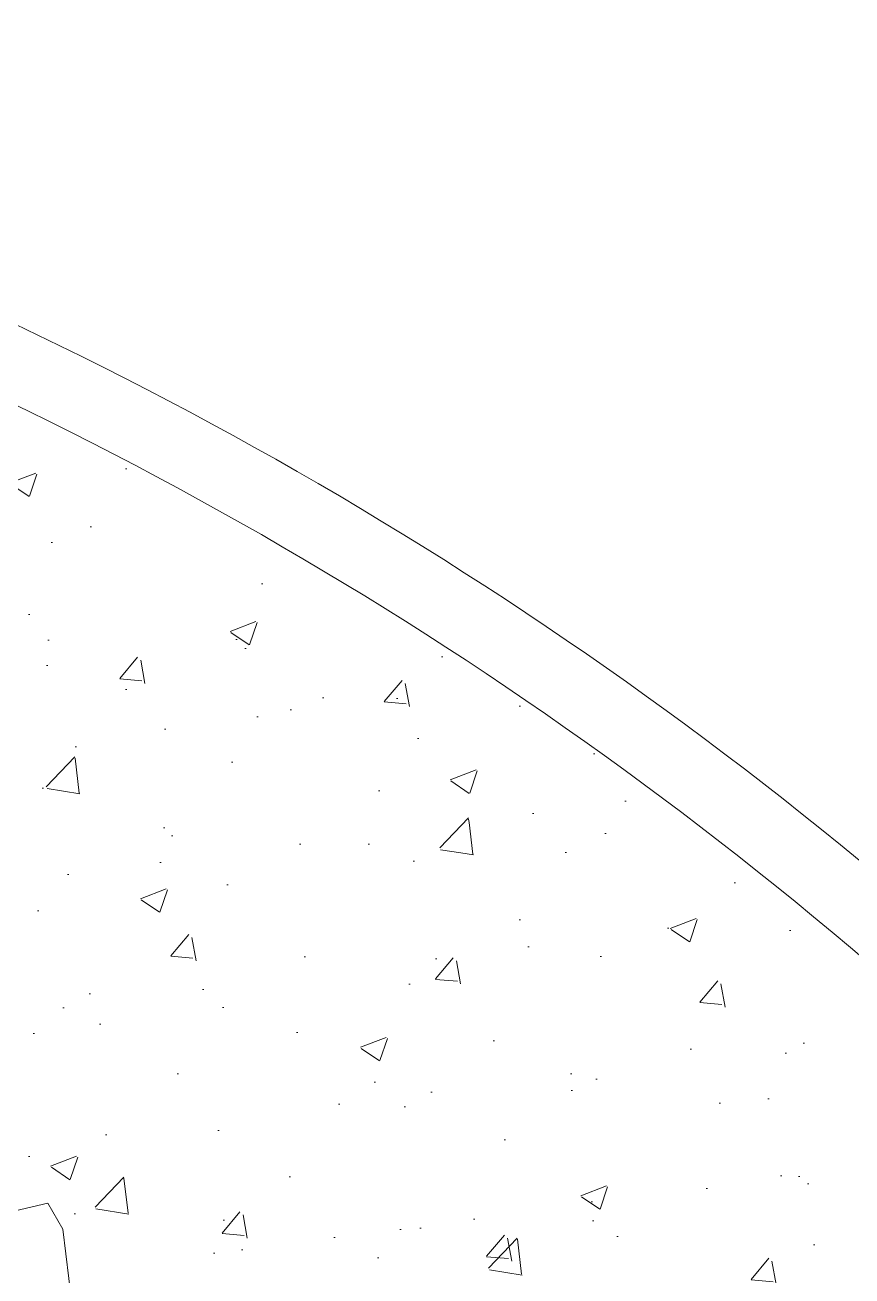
# Model space of a CAD drawing. Header units: metres. Extents: x 12093 to 20303, y 514 to 1412.
# Drawn here: x 19713.338 to 19714.477, y 705.738 to 707.461 of the extents above; entities that cross this region are included whole.
import ezdxf

# ---------------------------------------------------------------- set-up
doc = ezdxf.new("R2010")
doc.units = ezdxf.units.M
doc.layers.add('grass', color=64, linetype='Continuous', lineweight=13)
doc.layers.add('Layer2', color=43, linetype='Continuous', lineweight=20)
pattern_1 = [(50, (19136.99335, 73.14804), (0.36436934, -0.03187817), [0.0381, -0.4191]), (355, (19136.99335, 73.14804), (-0.07048565, 0.38211329), [0.03048, -0.33528]), (100.451, (19137.0237, 73.1454), (0.293885, 0.35023338), [0.03238, -0.35618]), (46.1842, (19136.99335, 73.24964), (0.54215808, -0.08408466), [0.05715, -0.62865]), (96.6356, (19137.03853, 73.24264), (0.47480847, 0.4948511), [0.04857, -0.53427]), (351.184, (19136.99335, 73.24964), (0.4748092, 0.49485024), [0.04572, -0.50292]), (21, (19137.04415, 73.22424), (0.30322976, -0.20453104), [0.0381, -0.4191]), (326, (19137.04415, 73.22424), (0.12360406, 0.36837593), [0.03048, -0.33528]), (71.4514, (19137.06942, 73.2072), (0.42683298, 0.16384572), [0.03238, -0.35618]), (37.5, (19136.99335, 73.14804), (0.006177207, 0.169110078), [0, -0.331216, 0, -0.34036, 0, -0.33655]), (7.5, (19136.99335, 73.14804), (0.133639325, 0.20036115), [0, -0.194056, 0, -0.323596, 0, -0.12827]), (327.5, (19136.88007, 73.14804), (0.27118119, -0.011457488), [0, -0.127, 0, -0.39624, 0, -0.52578]), (317.5, (19136.82927, 73.14804), (0.29625836, 0.05085298), [0, -0.1651, 0, -0.263144, 0, -0.37338])]

# ---------------------------------------------------------------- blocks, each defined once
blk = doc.blocks.new('ghgfghgh')
at = {"layer": 'grass'}
for p, q in [((20002.7298, 664.4475), (20002.8186, 664.4684)), ((20002.8186, 664.4684), (20002.8317, 664.4457)), ((20002.8317, 664.4457), (20002.8396, 664.3797))]:
    blk.add_line(p, q, dxfattribs=at)

msp = doc.modelspace()

# ---------------------------------------------------------------- hatches: boundary and pattern name
at = {"layer": 'grass'}
h = msp.add_hatch(dxfattribs=at)
h.set_pattern_fill('AR-CONC', color=256, scale=0.002, style=0)
h.set_pattern_definition(pattern_1)
h.paths.add_polyline_path([(19713.9998, 706.5496, 0.047641), (19713.087, 707.0456), (19712.9667, 706.478), (19712.9833, 706.479), (19712.9987, 706.4688), (19713.018, 706.4799), (19713.0264, 706.4505), (19713.035, 706.4449), (19713.0904, 706.3489), (19713.0853, 706.33), (19713.1375, 706.1841), (19713.1874, 706.1809), (19713.2857, 706.0937), (19713.3241, 705.9719), (19713.2793, 705.994), (19713.0368, 705.9845), (19713.034, 705.9408), (19712.9946, 705.9603), (19712.9819, 705.9824), (19712.9202, 705.9787), (19712.8602, 705.944), (19712.853, 705.9416), (19712.8414, 705.8871), (19712.8759, 705.8891), (19712.8879, 705.8961), (19712.9276, 705.855), (19712.9508, 705.8397), (19713.0021, 705.834), (19713.0513, 705.8624), (19713.1441, 705.868), (19713.175, 705.8698), (19713.2088, 705.8113), (19713.241, 705.8077), (19713.3693, 705.8381), (19713.3901, 705.8021), (19713.3914, 705.7912), (19713.7846, 705.7479)])
h = msp.add_hatch(dxfattribs=at)
h.set_pattern_fill('AR-CONC', color=256, scale=0.002, style=0)
h.set_pattern_definition(pattern_1)
h.paths.add_polyline_path([(19713.9998, 706.5496), (19713.7846, 705.7479), (19715.0667, 705.6068, 0.065428)])
h = msp.add_hatch(dxfattribs=at)
h.set_pattern_fill('AR-CONC', color=256, scale=0.002, style=0)
h.set_pattern_definition(pattern_1)
h.paths.add_polyline_path([(19713.7846, 705.7479), (19713.3914, 705.7912), (19713.4026, 705.6973), (19713.4372, 705.6373), (19713.4719, 705.5773), (19713.4996, 705.5293), (19713.4964, 705.4795), (19713.5139, 705.3936), (19713.5158, 705.3627), (19713.5006, 705.3059), (19713.5574, 705.2907), (19713.5781, 705.2547), (19713.5768, 705.174), (19713.5533, 705.0484), (19713.5224, 705.0465), (19713.4568, 705.1047), (19713.3742, 705.137), (19713.2436, 705.1415), (19713.245, 705.1346), (19713.246, 705.1352), (19713.2568, 705.0974), (19713.2875, 705.0892), (19713.3125, 705.1174), (19713.3336, 705.1296), (19713.3474, 705.0813), (19713.346, 705.059), (19713.3608, 705.0493), (19713.4213, 704.9722), (19713.4592, 704.9621), (19713.4712, 704.969), (19713.4901, 704.9639), (19713.533, 704.9727), (19713.5639, 704.9746), (19713.5761, 704.9713)])
h = msp.add_hatch(dxfattribs=at)
h.set_pattern_fill('AR-CONC', color=256, scale=0.002, style=0)
h.set_pattern_definition(pattern_1)
h.paths.add_polyline_path([(19715.098, 705.5706, 0.002189), (19715.0667, 705.6068), (19713.7846, 705.7479), (19713.5761, 704.9713), (19713.6018, 704.9644), (19713.6364, 704.9044), (19713.6401, 704.8426), (19713.6508, 704.7687), (19713.6371, 704.6394), (19714.35, 704.056), (19714.6138, 703.9979), (19714.8792, 704.7314)])

# ---------------------------------------------------------------- linework, layer by layer
at = {"layer": 'Layer2'}
for radius, start, end in [(5.5636, 33.3513, 78.0007), (5.4636, 33.3368, 77.9972)]:
    msp.add_arc((19710.9463, 702.0188), radius, start, end, dxfattribs=at)

# ---------------------------------------------------------------- block references
at = {"layer": 'Defpoints', "lineweight": 20, "xscale": 1.586003757394792, "yscale": 1.586003757394792, "zscale": 1.586003757394792}
msp.add_blockref('ghgfghgh', (-12011.1761, -348.0114), dxfattribs=at)

doc.saveas('drawing.dxf')
